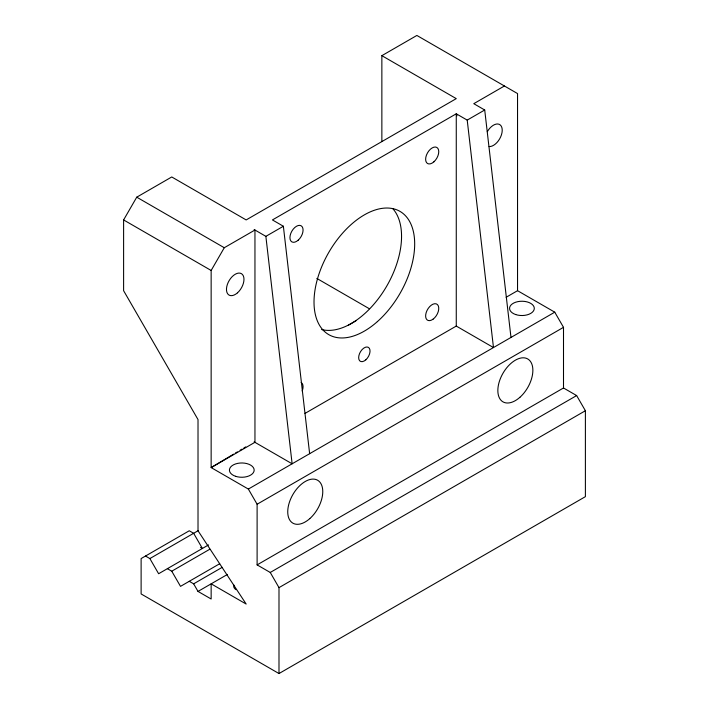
<?xml version="1.0" encoding="UTF-8"?>
<svg xmlns="http://www.w3.org/2000/svg" width="709" height="709" viewBox="0 0 709 709"><rect width="100%" height="100%" fill="white"/><g stroke="black" fill="none" stroke-linecap="round" stroke-linejoin="round"><path stroke-width="1.06" d="M189.268 581.309L193.637 583.835L198.015 591.421L211.149 598.999L211.149 583.835L246.165 604.05L198.015 530.766L198.015 419.568L123.605 290.69L123.605 219.932L136.74 197.182L171.755 176.966L246.165 219.932L456.268 98.631L381.859 55.665L381.859 141.587M200.55 547.392L202.393 548.456L193.637 533.292L189.268 530.766L141.118 558.568L141.118 593.947L278.992 673.55L278.992 587.628L270.244 572.464L257.11 564.887L257.11 504.232L248.354 489.068L211.149 467.586L211.149 270.475L224.283 247.725L254.956 230.017L265.866 236.354L292.126 463.801L254.141 441.867M233.58 454.168L211.149 467.586L254.956 442.292L254.956 230.017L254.15 229.583M235.45 453.051L237.32 451.934M240.121 450.25L241.991 449.134M243.861 448.017L245.731 446.9M381.859 55.665L416.874 35.45L517.543 93.57L517.543 290.69L554.757 312.173L563.504 327.336L563.504 387.983L257.11 564.887M504.418 85.993L473.78 103.682L484.717 110.001L510.985 337.44M265.866 236.354L283.37 226.251L309.638 453.689M283.37 226.251L272.433 219.932L456.268 113.794L467.213 120.105L484.717 110.001M348.358 325.192L355.971 320.796M304.985 413.418L456.268 326.069L493.473 347.552L467.213 120.105M506.129 297.284L517.543 290.69M248.354 489.068L554.757 312.173M145.496 556.042L149.874 558.568L198.263 530.624M257.11 504.232L563.504 327.336M208.526 544.92L158.621 573.732L149.874 558.568M167.377 568.671L171.755 571.206L209.82 549.227M219.71 563.726L180.511 586.361L171.755 571.206M193.637 583.835L222.183 567.36M198.015 591.421L227.518 574.387M270.244 572.464L576.639 395.569L585.395 410.733L585.395 496.654L278.992 673.55M278.992 587.628L585.395 410.733M563.504 387.983L576.639 395.569M316.817 278.415L369.283 308.707M136.74 197.182L224.283 247.725M123.605 219.932L211.149 270.475M456.986 115.851L456.268 113.794L456.268 326.069M392.706 208.552A71.184 41.104 -60 0 1 386.343 286.773A71.184 41.104 -60 0 1 321.638 329.525M301.148 382.47A9.288 5.362 -60 0 1 302.194 391.022M236.097 589.649A8.047 4.644 0 0 1 234.014 585.164M487.287 131.697A12.381 7.152 -60 0 1 499.101 124.279A12.381 7.152 -60 0 1 500.643 136.926A12.381 7.152 -60 0 1 489.095 146.55M519.892 397.315A24.762 14.295 -60 0 0 527.735 358.958A24.762 14.295 -60 0 0 498.445 384.934A24.762 14.295 -60 0 0 519.892 397.315M309.789 518.616A24.762 14.295 -60 0 0 317.641 480.259A24.762 14.295 -60 0 0 288.341 506.235A24.762 14.295 -60 0 0 309.789 518.616M377.374 321.62A71.184 41.104 -60 0 0 399.938 211.353A71.184 41.104 -60 0 0 315.727 286.028A71.184 41.104 -60 0 0 377.374 321.62M433.031 319.21A9.288 5.362 -60 0 0 437.418 304.56A9.288 5.362 -60 0 0 426.136 312.74A9.288 5.362 -60 0 0 433.031 319.21M298.205 240.174A9.288 5.362 -60 0 0 301.148 225.79A9.288 5.362 -60 0 0 290.158 235.53A9.288 5.362 -60 0 0 298.205 240.174M433.89 161.829A9.288 5.362 -60 0 0 436.833 147.445A9.288 5.362 -60 0 0 425.852 157.185A9.288 5.362 -60 0 0 433.89 161.829M515.735 314.574A12.381 7.152 0 0 0 534.302 308.38A12.381 7.152 0 0 0 515.735 302.194A12.381 7.152 0 0 0 515.735 314.574M235.601 476.306A12.381 7.152 0 0 0 254.168 470.111A12.381 7.152 0 0 0 235.601 463.925A12.381 7.152 0 0 0 235.601 476.306M365.817 359.826A8.047 4.644 -60 0 0 368.37 347.357A8.047 4.644 -60 0 0 358.851 355.803A8.047 4.644 -60 0 0 365.817 359.826M237.488 292.826A12.381 7.152 -60 0 0 241.414 273.647A12.381 7.152 -60 0 0 226.765 286.64A12.381 7.152 -60 0 0 237.488 292.826"/></g></svg>
